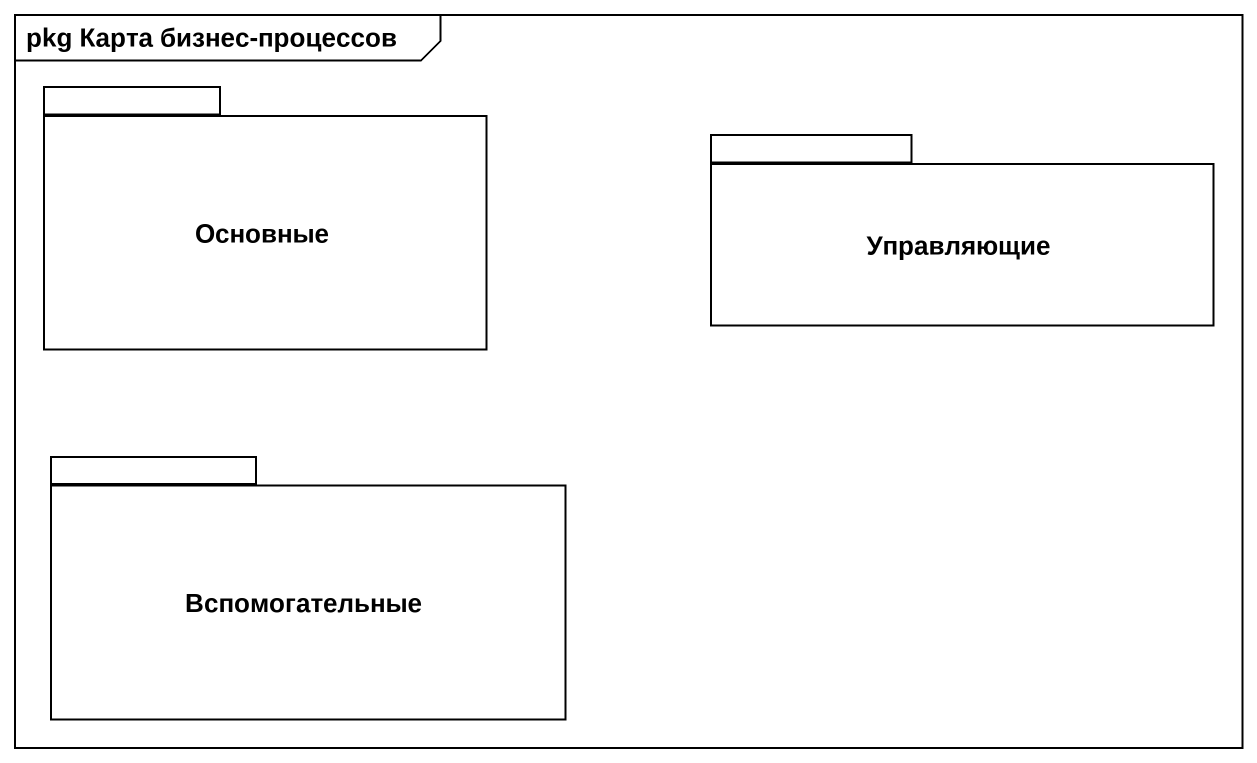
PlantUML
@startuml
mainframe pkg Карта бизнес-процессов
package Основные {
}
package Управляющие {
}
package Вспомогательные {
}
@enduml
